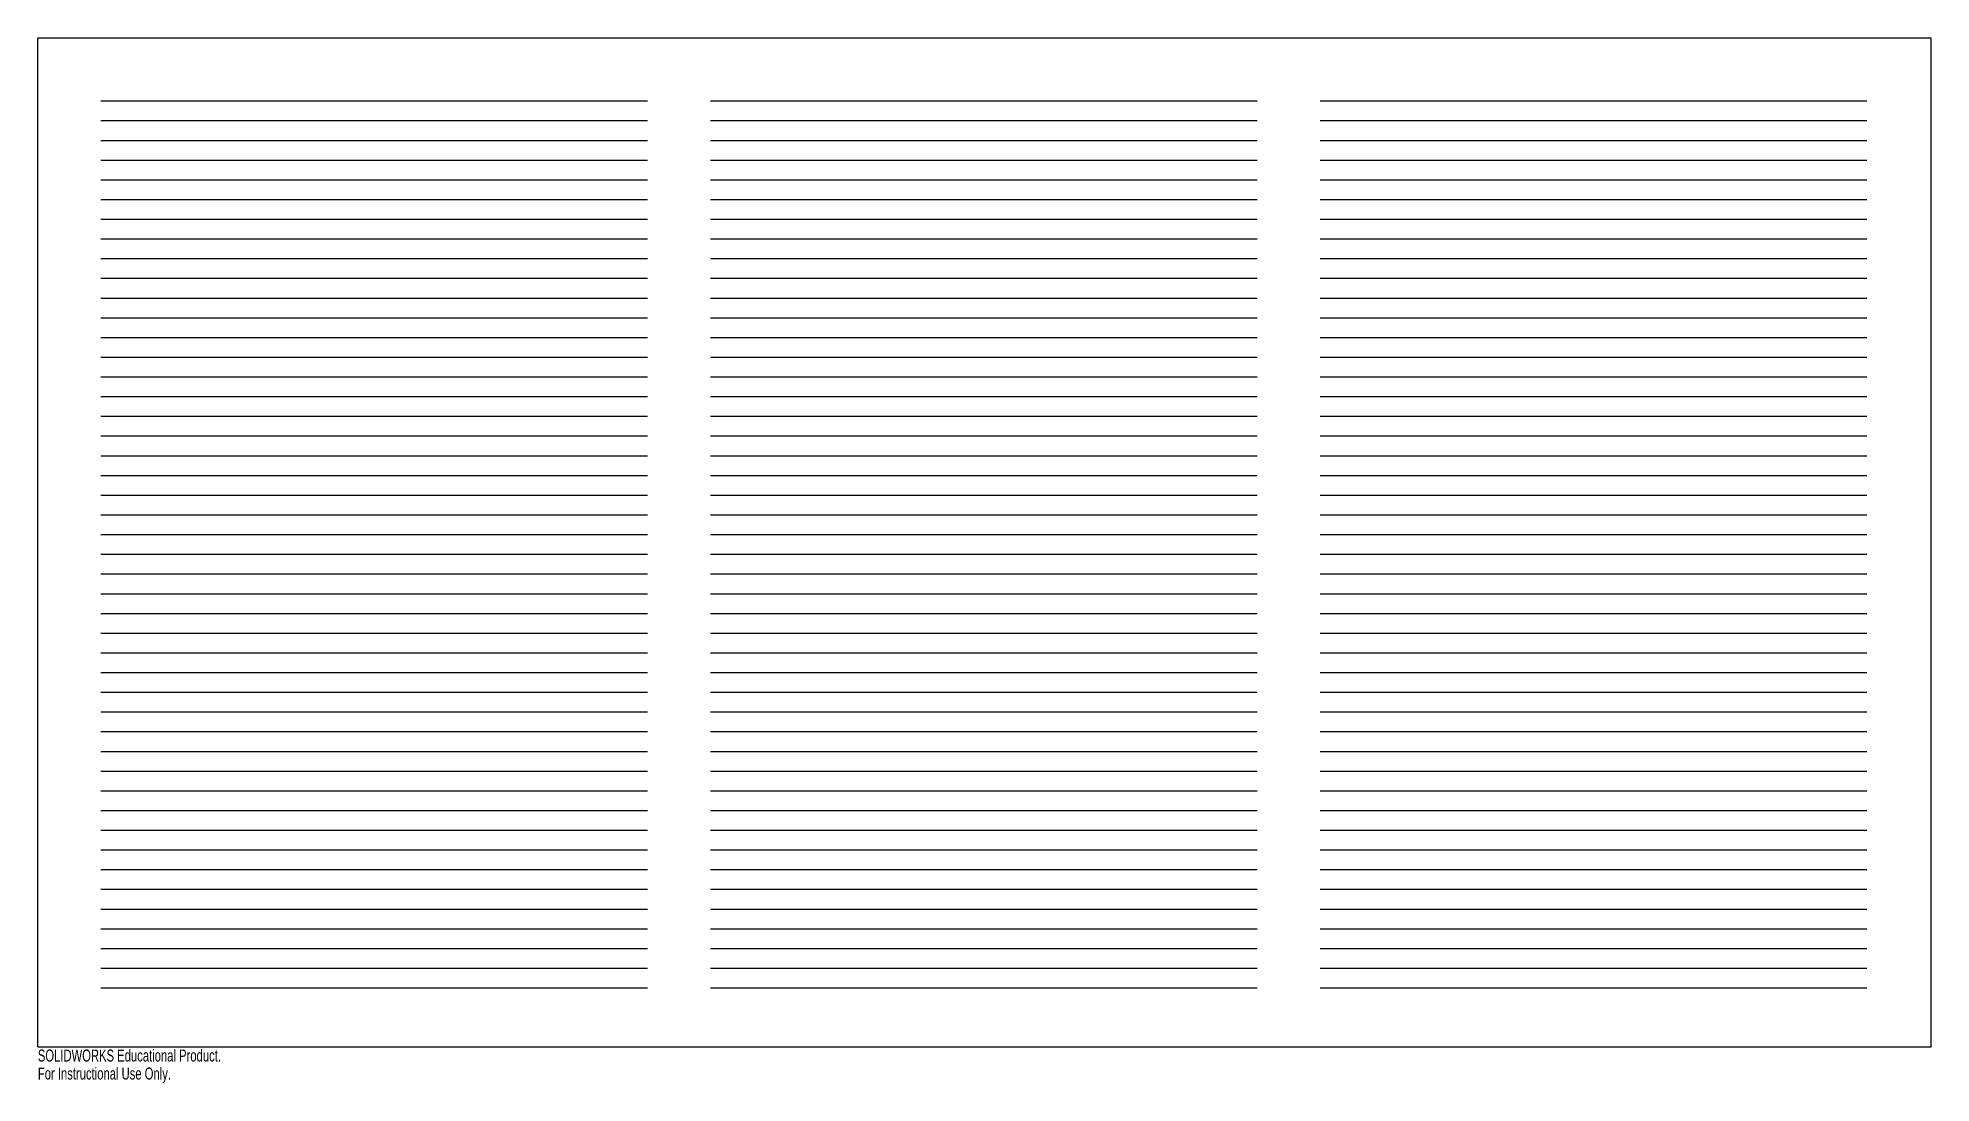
# Model space of a CAD drawing. Header units: inches. Extents: x 0 to 30, y -0.6 to 16.
import ezdxf

# ---------------------------------------------------------------- set-up
doc = ezdxf.new("R2010")
doc.units = ezdxf.units.IN
doc.header["$MEASUREMENT"] = 0
doc.styles.add('SLDTEXTSTYLE0', font='TXT', dxfattribs={"width": 0.7})

msp = doc.modelspace()

# ---------------------------------------------------------------- linework, layer by layer
at = {"color": 7, "linetype": 'Continuous'}
for p, q in [((0, 0), (0, 16)), ((0, 16), (30, 16)), ((30, 0), (30, 16)), ((1, 15), (9.66, 15)), ((10.66, 15), (19.32, 15)), ((20.32, 15), (28.98, 15)), ((1, 14.6875), (9.66, 14.6875)), ((10.66, 14.6875), (19.32, 14.6875)), ((20.32, 14.6875), (28.98, 14.6875)), ((1, 14.375), (9.66, 14.375)), ((10.66, 14.375), (19.32, 14.375)), ((20.32, 14.375), (28.98, 14.375)), ((1, 14.0625), (9.66, 14.0625)), ((10.66, 14.0625), (19.32, 14.0625)), ((20.32, 14.0625), (28.98, 14.0625)), ((1, 13.75), (9.66, 13.75)), ((10.66, 13.75), (19.32, 13.75)), ((20.32, 13.75), (28.98, 13.75)), ((1, 13.4375), (9.66, 13.4375)), ((10.66, 13.4375), (19.32, 13.4375)), ((20.32, 13.4375), (28.98, 13.4375)), ((1, 13.125), (9.66, 13.125)), ((10.66, 13.125), (19.32, 13.125)), ((20.32, 13.125), (28.98, 13.125)), ((1, 12.8125), (9.66, 12.8125)), ((10.66, 12.8125), (19.32, 12.8125)), ((20.32, 12.8125), (28.98, 12.8125)), ((1, 12.5), (9.66, 12.5)), ((10.66, 12.5), (19.32, 12.5)), ((20.32, 12.5), (28.98, 12.5)), ((1, 12.1875), (9.66, 12.1875)), ((10.66, 12.1875), (19.32, 12.1875)), ((20.32, 12.1875), (28.98, 12.1875)), ((1, 11.875), (9.66, 11.875)), ((10.66, 11.875), (19.32, 11.875)), ((20.32, 11.875), (28.98, 11.875)), ((1, 11.5625), (9.66, 11.5625)), ((10.66, 11.5625), (19.32, 11.5625)), ((20.32, 11.5625), (28.98, 11.5625)), ((1, 11.25), (9.66, 11.25)), ((10.66, 11.25), (19.32, 11.25)), ((20.32, 11.25), (28.98, 11.25)), ((1, 10.9375), (9.66, 10.9375)), ((10.66, 10.9375), (19.32, 10.9375)), ((20.32, 10.9375), (28.98, 10.9375)), ((1, 10.625), (9.66, 10.625)), ((10.66, 10.625), (19.32, 10.625)), ((20.32, 10.625), (28.98, 10.625)), ((1, 10.3125), (9.66, 10.3125)), ((10.66, 10.3125), (19.32, 10.3125)), ((20.32, 10.3125), (28.98, 10.3125)), ((1, 10), (9.66, 10)), ((10.66, 10), (19.32, 10)), ((20.32, 10), (28.98, 10)), ((1, 9.6875), (9.66, 9.6875)), ((10.66, 9.6875), (19.32, 9.6875)), ((20.32, 9.6875), (28.98, 9.6875)), ((1, 9.375), (9.66, 9.375)), ((10.66, 9.375), (19.32, 9.375)), ((20.32, 9.375), (28.98, 9.375)), ((1, 9.0625), (9.66, 9.0625)), ((10.66, 9.0625), (19.32, 9.0625)), ((20.32, 9.0625), (28.98, 9.0625)), ((1, 8.75), (9.66, 8.75)), ((10.66, 8.75), (19.32, 8.75)), ((20.32, 8.75), (28.98, 8.75)), ((1, 8.4375), (9.66, 8.4375)), ((10.66, 8.4375), (19.32, 8.4375)), ((20.32, 8.4375), (28.98, 8.4375)), ((1, 8.125), (9.66, 8.125)), ((10.66, 8.125), (19.32, 8.125)), ((20.32, 8.125), (28.98, 8.125)), ((1, 7.8125), (9.66, 7.8125)), ((10.66, 7.8125), (19.32, 7.8125)), ((20.32, 7.8125), (28.98, 7.8125)), ((1, 7.5), (9.66, 7.5)), ((10.66, 7.5), (19.32, 7.5)), ((20.32, 7.5), (28.98, 7.5)), ((1, 7.1875), (9.66, 7.1875)), ((10.66, 7.1875), (19.32, 7.1875)), ((20.32, 7.1875), (28.98, 7.1875)), ((1, 6.875), (9.66, 6.875)), ((10.66, 6.875), (19.32, 6.875)), ((20.32, 6.875), (28.98, 6.875)), ((1, 6.5625), (9.66, 6.5625)), ((10.66, 6.5625), (19.32, 6.5625)), ((20.32, 6.5625), (28.98, 6.5625)), ((1, 6.25), (9.66, 6.25)), ((10.66, 6.25), (19.32, 6.25)), ((20.32, 6.25), (28.98, 6.25)), ((1, 5.9375), (9.66, 5.9375)), ((10.66, 5.9375), (19.32, 5.9375)), ((20.32, 5.9375), (28.98, 5.9375)), ((1, 5.625), (9.66, 5.625)), ((10.66, 5.625), (19.32, 5.625)), ((20.32, 5.625), (28.98, 5.625)), ((1, 5.3125), (9.66, 5.3125)), ((10.66, 5.3125), (19.32, 5.3125)), ((20.32, 5.3125), (28.98, 5.3125)), ((1, 5), (9.66, 5)), ((10.66, 5), (19.32, 5)), ((20.32, 5), (28.98, 5)), ((1, 4.6875), (9.66, 4.6875)), ((10.66, 4.6875), (19.32, 4.6875)), ((20.32, 4.6875), (28.98, 4.6875)), ((1, 4.375), (9.66, 4.375)), ((10.66, 4.375), (19.32, 4.375)), ((20.32, 4.375), (28.98, 4.375)), ((1, 4.0625), (9.66, 4.0625)), ((10.66, 4.0625), (19.32, 4.0625)), ((20.32, 4.0625), (28.98, 4.0625)), ((1, 3.75), (9.66, 3.75)), ((10.66, 3.75), (19.32, 3.75)), ((20.32, 3.75), (28.98, 3.75)), ((1, 3.4375), (9.66, 3.4375)), ((10.66, 3.4375), (19.32, 3.4375)), ((20.32, 3.4375), (28.98, 3.4375)), ((1, 3.125), (9.66, 3.125)), ((10.66, 3.125), (19.32, 3.125)), ((20.32, 3.125), (28.98, 3.125)), ((1, 2.8125), (9.66, 2.8125)), ((10.66, 2.8125), (19.32, 2.8125)), ((20.32, 2.8125), (28.98, 2.8125)), ((1, 2.5), (9.66, 2.5)), ((10.66, 2.5), (19.32, 2.5)), ((20.32, 2.5), (28.98, 2.5)), ((1, 2.1875), (9.66, 2.1875)), ((10.66, 2.1875), (19.32, 2.1875)), ((20.32, 2.1875), (28.98, 2.1875)), ((1, 1.875), (9.66, 1.875)), ((10.66, 1.875), (19.32, 1.875)), ((20.32, 1.875), (28.98, 1.875)), ((1, 1.5625), (9.66, 1.5625)), ((10.66, 1.5625), (19.32, 1.5625)), ((20.32, 1.5625), (28.98, 1.5625)), ((1, 1.25), (9.66, 1.25)), ((10.66, 1.25), (19.32, 1.25)), ((20.32, 1.25), (28.98, 1.25)), ((1, 0.9375), (9.66, 0.9375)), ((10.66, 0.9375), (19.32, 0.9375)), ((20.32, 0.9375), (28.98, 0.9375)), ((0, 0), (30, 0))]:
    msp.add_line(p, q, dxfattribs=at)

# ---------------------------------------------------------------- texts
at = {"color": 7, "linetype": 'Continuous', "char_height": 0.1903, "attachment_point": 1, "style": 'SLDTEXTSTYLE0'}
for s, insert in [('SOLIDWORKS Educational Product.', (0, -0.0401)), ('For Instructional Use Only.', (0, -0.3256))]:
    msp.add_mtext(s, dxfattribs=dict(at, insert=insert))

doc.saveas('drawing.dxf')
